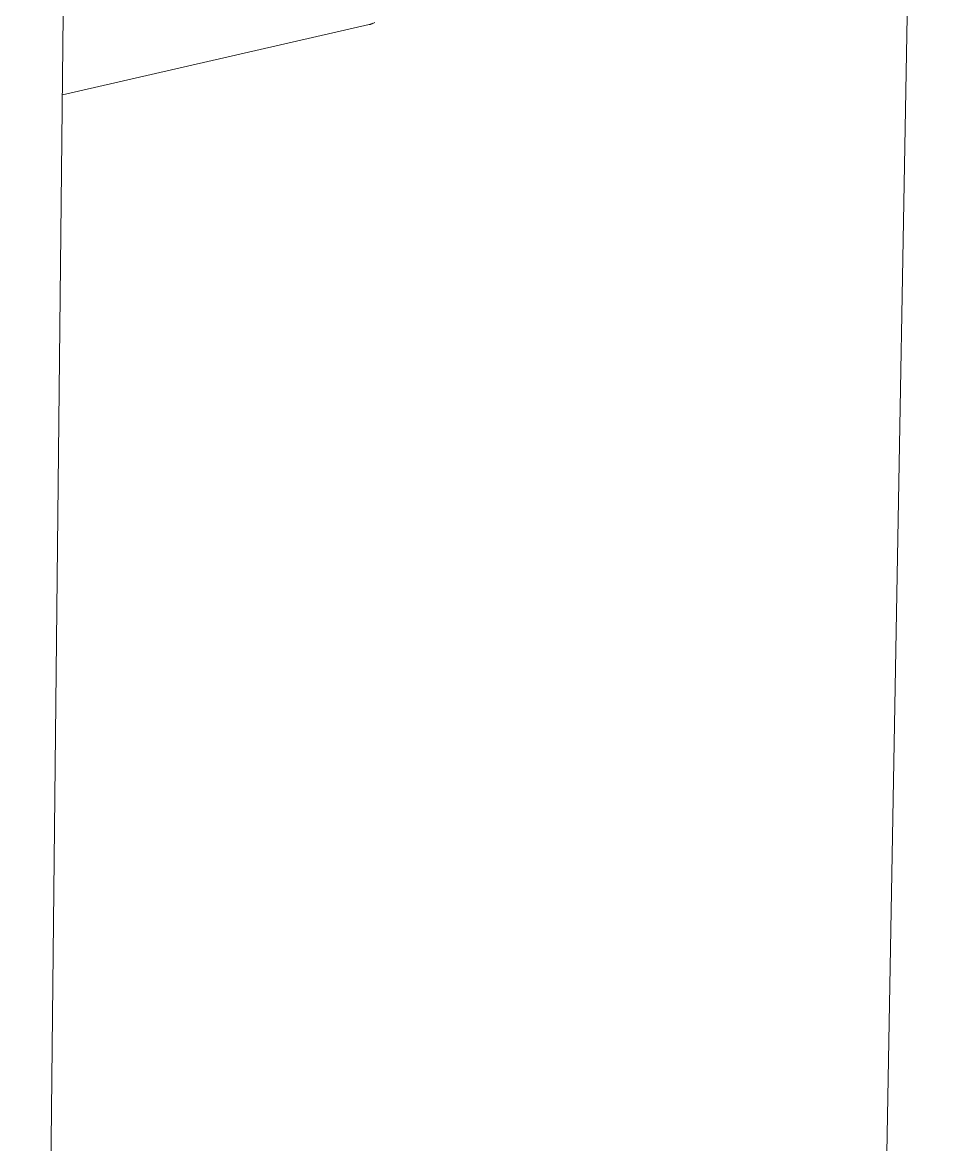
# Model space of a CAD drawing. Header units: inches. Extents: x 48 to 364, y 83 to 304.
# Drawn here: x 151.06 to 155.89, y 141.76 to 147.72 of the extents above; entities that cross this region are included whole.
import ezdxf

# ---------------------------------------------------------------- set-up
doc = ezdxf.new("R2010")
doc.units = ezdxf.units.IN
doc.header["$MEASUREMENT"] = 0
doc.layers.add('DIMS', color=7, linetype='Continuous')

# ---------------------------------------------------------------- blocks, each defined once
blk = doc.blocks.new('block 3082')
at = {"layer": 'DIMS', "color": 7, "lineweight": 18, "true_color": 0xffffff}
blk.add_lwpolyline([(152.8995, 147.7064), (152.902, 147.7067)], dxfattribs=at)
blk = doc.blocks.new('block 3081')
at = {"layer": 'DIMS'}
blk.add_blockref('block 3082', (0, 0), dxfattribs=at)
blk = doc.blocks.new('block 3080')
at = {"layer": 'DIMS'}
blk.add_blockref('block 3081', (0, 0), dxfattribs=at)
blk = doc.blocks.new('block 3085')
at = {"layer": 'DIMS', "color": 7, "lineweight": 18, "true_color": 0xffffff}
blk.add_lwpolyline([(152.902, 147.7067), (152.904, 147.7078)], dxfattribs=at)
blk = doc.blocks.new('block 3084')
at = {"layer": 'DIMS'}
blk.add_blockref('block 3085', (0, 0), dxfattribs=at)
blk = doc.blocks.new('block 3083')
at = {"layer": 'DIMS'}
blk.add_blockref('block 3084', (0, 0), dxfattribs=at)
blk = doc.blocks.new('block 3088')
at = {"layer": 'DIMS', "color": 7, "lineweight": 18, "true_color": 0xffffff}
blk.add_lwpolyline([(152.904, 147.7078), (152.9061, 147.7085)], dxfattribs=at)
blk = doc.blocks.new('block 3087')
at = {"layer": 'DIMS'}
blk.add_blockref('block 3088', (0, 0), dxfattribs=at)
blk = doc.blocks.new('block 3086')
at = {"layer": 'DIMS'}
blk.add_blockref('block 3087', (0, 0), dxfattribs=at)
blk = doc.blocks.new('block 3094')
at = {"layer": 'DIMS', "color": 7, "lineweight": 18, "true_color": 0xffffff}
blk.add_lwpolyline([(152.9078, 147.7088), (152.9102, 147.7092)], dxfattribs=at)
blk = doc.blocks.new('block 3093')
at = {"layer": 'DIMS'}
blk.add_blockref('block 3094', (0, 0), dxfattribs=at)
blk = doc.blocks.new('block 3092')
at = {"layer": 'DIMS'}
blk.add_blockref('block 3093', (0, 0), dxfattribs=at)
blk = doc.blocks.new('block 3097')
at = {"layer": 'DIMS', "color": 7, "lineweight": 18, "true_color": 0xffffff}
blk.add_lwpolyline([(152.9102, 147.7092), (152.9123, 147.7105)], dxfattribs=at)
blk = doc.blocks.new('block 3096')
at = {"layer": 'DIMS'}
blk.add_blockref('block 3097', (0, 0), dxfattribs=at)
blk = doc.blocks.new('block 3095')
at = {"layer": 'DIMS'}
blk.add_blockref('block 3096', (0, 0), dxfattribs=at)
blk = doc.blocks.new('block 3100')
at = {"layer": 'DIMS', "color": 7, "lineweight": 18, "true_color": 0xffffff}
blk.add_lwpolyline([(152.914, 147.7112), (152.9161, 147.7119)], dxfattribs=at)
blk = doc.blocks.new('block 3099')
at = {"layer": 'DIMS'}
blk.add_blockref('block 3100', (0, 0), dxfattribs=at)
blk = doc.blocks.new('block 3098')
at = {"layer": 'DIMS'}
blk.add_blockref('block 3099', (0, 0), dxfattribs=at)
blk = doc.blocks.new('block 3103')
at = {"layer": 'DIMS', "color": 7, "lineweight": 18, "true_color": 0xffffff}
blk.add_lwpolyline([(152.9161, 147.7119), (152.9181, 147.7126)], dxfattribs=at)
blk = doc.blocks.new('block 3102')
at = {"layer": 'DIMS'}
blk.add_blockref('block 3103', (0, 0), dxfattribs=at)
blk = doc.blocks.new('block 3101')
at = {"layer": 'DIMS'}
blk.add_blockref('block 3102', (0, 0), dxfattribs=at)
blk = doc.blocks.new('block 3106')
at = {"layer": 'DIMS', "color": 7, "lineweight": 18, "true_color": 0xffffff}
blk.add_lwpolyline([(152.9181, 147.7126), (152.9206, 147.7133)], dxfattribs=at)
blk = doc.blocks.new('block 3105')
at = {"layer": 'DIMS'}
blk.add_blockref('block 3106', (0, 0), dxfattribs=at)
blk = doc.blocks.new('block 3104')
at = {"layer": 'DIMS'}
blk.add_blockref('block 3105', (0, 0), dxfattribs=at)
blk = doc.blocks.new('block 3112')
at = {"layer": 'DIMS', "color": 7, "lineweight": 18, "true_color": 0xffffff}
blk.add_lwpolyline([(152.924, 147.7154), (152.9264, 147.7167)], dxfattribs=at)
blk = doc.blocks.new('block 3111')
at = {"layer": 'DIMS'}
blk.add_blockref('block 3112', (0, 0), dxfattribs=at)
blk = doc.blocks.new('block 3110')
at = {"layer": 'DIMS'}
blk.add_blockref('block 3111', (0, 0), dxfattribs=at)
blk = doc.blocks.new('block 4375')
at = {"layer": 'DIMS', "color": 7, "lineweight": 18, "true_color": 0xffffff}
blk.add_lwpolyline([(152.8978, 147.7061), (151.2697, 147.333)], dxfattribs=at)
blk = doc.blocks.new('block 4374')
at = {"layer": 'DIMS'}
blk.add_blockref('block 4375', (0, 0), dxfattribs=at)
blk = doc.blocks.new('block 4373')
at = {"layer": 'DIMS'}
blk.add_blockref('block 4374', (0, 0), dxfattribs=at)
blk = doc.blocks.new('block 4384')
at = {"layer": 'DIMS', "color": 7, "lineweight": 18, "true_color": 0xffffff}
blk.add_lwpolyline([(155.8851, 155.266), (155.4086, 128.6643)], dxfattribs=at)
blk = doc.blocks.new('block 4383')
at = {"layer": 'DIMS'}
blk.add_blockref('block 4384', (0, 0), dxfattribs=at)
blk = doc.blocks.new('block 4382')
at = {"layer": 'DIMS'}
blk.add_blockref('block 4383', (0, 0), dxfattribs=at)
blk = doc.blocks.new('block 4390')
at = {"layer": 'DIMS', "color": 7, "lineweight": 18, "true_color": 0xffffff}
blk.add_lwpolyline([(151.3541, 155.2291), (151.0581, 127.5033)], dxfattribs=at)
blk = doc.blocks.new('block 4389')
at = {"layer": 'DIMS'}
blk.add_blockref('block 4390', (0, 0), dxfattribs=at)
blk = doc.blocks.new('block 4388')
at = {"layer": 'DIMS'}
blk.add_blockref('block 4389', (0, 0), dxfattribs=at)

msp = doc.modelspace()

# ---------------------------------------------------------------- block references
at = {"layer": 'DIMS'}
for name in ['block 4388', 'block 4382', 'block 3095', 'block 3098', 'block 3101', 'block 3104', 'block 3110', 'block 4373', 'block 3080', 'block 3083', 'block 3086', 'block 3092']:
    msp.add_blockref(name, (0, 0), dxfattribs=at)

doc.saveas('drawing.dxf')
